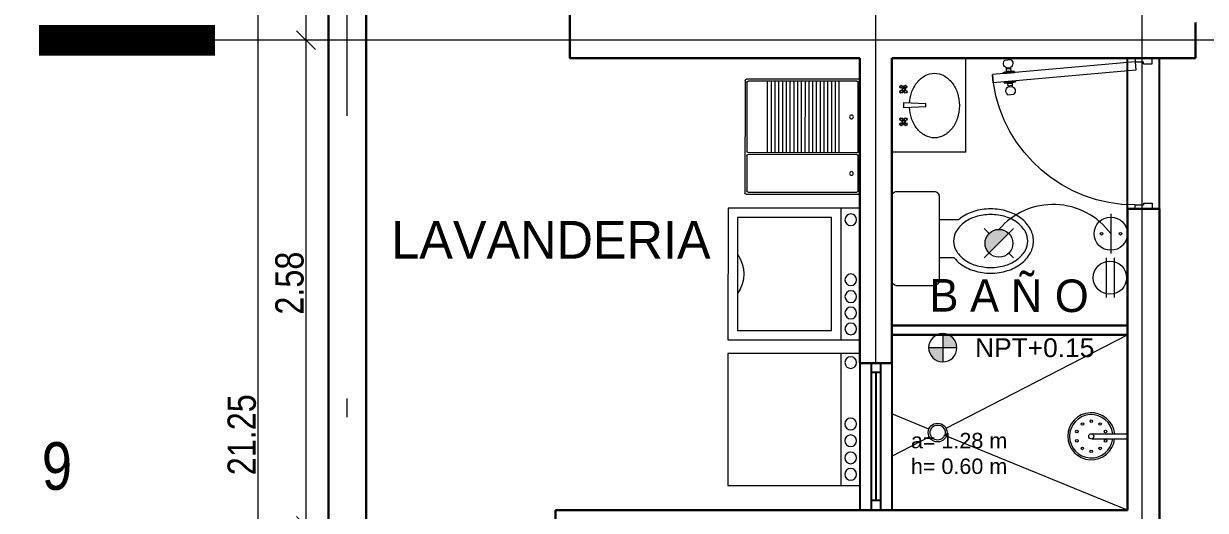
# Model space of a CAD drawing. Header units: millimetres. Extents: x 2787.4 to 2811.7, y 1328.5 to 1358.7.
# Drawn here: x 2788.77 to 2795.04, y 1345.28 to 1347.87 of the extents above; entities that cross this region are included whole.
import ezdxf
from ezdxf.enums import TextEntityAlignment as Align

# ---------------------------------------------------------------- set-up
doc = ezdxf.new("R2010")
doc.units = ezdxf.units.MM
for name, pattern in [('ACAD_ISO02W100', [15, 12, -3]), ('ACAD_ISO04W100', [30, 24, -3, 0, -3]), ('CENTER', [2, 1.25, -0.25, 0.25, -0.25]), ('DASHED2', [9.525, 6.35, -3.175])]:
    doc.linetypes.add(name, pattern=pattern)
doc.layers.get('0').update_dxf_attribs({"lineweight": 5})
doc.layers.get('Defpoints').update_dxf_attribs({"lineweight": 5})
for name, color, linetype, lineweight in [('0 EJES', 8, 'CENTER', 0), ('0 NIVELES', 8, 'Continuous', 13), ('12-TEXTOS', 7, 'Continuous', 5), ('14-DIM INTERIOR', 7, 'Continuous', 5), ('23- ILUMINACION', 32, 'Continuous', 5), ('5 CORTES', 7, 'Continuous', 9), ('7-EJES', 7, 'ACAD_ISO04W100', 5), ('8-MUEBLES', 7, 'Continuous', 9), ('MUROS', 7, 'Continuous', 30), ('PUERTAS', 251, 'Continuous', 9)]:
    doc.layers.add(name, color=color, linetype=linetype, lineweight=lineweight)
doc.layers.add('9-MUEBLES FIJOS', color=252, linetype='Continuous', lineweight=9, true_color=0x919191)
doc.layers.add('VANOS', color=253, linetype='ACAD_ISO02W100')
doc.layers.add('VENTANAS', color=161, linetype='Continuous')
doc.styles.add('Annotative', font='arial.ttf')
doc.styles.add('Areas', font='GOTHIC.TTF', dxfattribs={"height": 0.2})
doc.styles.add('ARIALNARROW', font='ARIALN.TTF', dxfattribs={"height": 0.13})
doc.styles.add('Letreros', font='GOTHICI.TTF', dxfattribs={"height": 0.1})
doc.styles.add('ROMANS', font='arial.ttf', dxfattribs={"width": 0.8})
doc.styles.get("Standard").update_dxf_attribs({"font": 'arial.ttf'})
doc.styles.add('TEXTOS', font='ARIALN.TTF')
doc.dimstyles.new('Copy of COTAS-DET', dxfattribs={"dimtxt": 0.15, "dimasz": 0.1, "dimexe": 0.18, "dimexo": 0.0625, "dimgap": 0.01, "dimtad": 1, "dimzin": 0, "dimdsep": 46, "dimtxsty": 'TEXTOS', "dimblk": 'OBLIQUE', "dimcen": 0.04, "dimse1": 1, "dimse2": 1, "dimclrd": 256, "dimclrt": 256, "dimadec": 0, "dimazin": 0, "dimtfac": 1, "dimtofl": 0, "dimtmove": 0, "dimatfit": 3, "dimfxl": 1, "dimtolj": 1, "dimtzin": 0, "dimlwd": -1, "dimarcsym": 0})

# ---------------------------------------------------------------- blocks, each defined once
blk = doc.blocks.new('PUERTA')
for p, q in [((8.4147, 1.6794), (8.4809, 2.4365)), ((8.4595, 1.6755), (8.5258, 2.4326)), ((8.4809, 2.4365), (8.5258, 2.4326)), ((8.5258, 2.4326), (8.4809, 2.4365)), ((8.4048, 2.3699), (8.4021, 2.3391)), ((8.446, 2.3619), (8.4441, 2.3398)), ((8.4503, 2.3393), (8.4441, 2.3398)), ((8.4522, 2.3614), (8.446, 2.3619)), ((8.4523, 2.3623), (8.4502, 2.3383)), ((8.4615, 2.3373), (8.4502, 2.3383)), ((8.4636, 2.3613), (8.4523, 2.3623)), ((8.4636, 2.3613), (8.4615, 2.3373)), ((8.4636, 2.3353), (8.4615, 2.3373)), ((8.466, 2.363), (8.4636, 2.3353)), ((8.466, 2.363), (8.4636, 2.3613)), ((8.4658, 2.319), (8.4636, 2.3353)), ((8.471, 2.3787), (8.4658, 2.319)), ((8.471, 2.3787), (8.466, 2.363)), ((8.4758, 2.3782), (8.4706, 2.3186)), ((8.4758, 2.3782), (8.471, 2.3787)), ((8.5207, 2.3743), (8.5154, 2.3146)), ((8.5255, 2.3739), (8.5202, 2.3142)), ((8.5202, 2.3142), (8.5252, 2.3299)), ((8.5207, 2.3743), (8.5255, 2.3739)), ((8.5276, 2.3576), (8.5252, 2.3299)), ((8.5252, 2.3299), (8.5276, 2.3316)), ((8.5255, 2.3739), (8.5276, 2.3576)), ((8.5276, 2.3576), (8.5297, 2.3555)), ((8.5297, 2.3555), (8.5276, 2.3316)), ((8.5276, 2.3316), (8.539, 2.3306)), ((8.5297, 2.3555), (8.5411, 2.3546)), ((8.5411, 2.3546), (8.539, 2.3306)), ((8.539, 2.3315), (8.5453, 2.3309)), ((8.541, 2.3536), (8.5472, 2.3531)), ((8.5472, 2.3531), (8.5453, 2.3309)), ((8.5891, 2.3538), (8.5864, 2.323)), ((8.4706, 2.3186), (8.4658, 2.319)), ((8.5154, 2.3146), (8.5202, 2.3142)), ((8.3947, 1.5894), (8.3947, 1.6794)), ((8.3947, 1.6794), (8.4147, 1.6794)), ((8.4147, 1.6794), (8.4595, 1.6755)), ((8.4147, 1.6794), (8.4147, 1.6344)), ((8.4247, 1.6344), (8.4147, 1.6344)), ((8.4247, 1.6344), (8.4247, 1.5894)), ((9.1647, 1.6344), (9.1647, 1.5894)), ((9.1647, 1.6344), (9.1747, 1.6344)), ((9.1747, 1.6794), (9.1747, 1.6344)), ((9.1947, 1.6794), (9.1747, 1.6794)), ((9.1947, 1.5894), (9.1947, 1.6794)), ((8.4247, 1.5894), (8.3947, 1.5894)), ((9.1647, 1.5894), (9.1947, 1.5894))]:
    blk.add_line(p, q)
at = {"linetype": 'DASHED2'}
blk.add_arc((8.4147, 1.6794), 0.76, 0, 81.6055, dxfattribs=at)
for centre, start, end in [((8.4229, 2.3528), 213.46656, 328.44485), ((8.4229, 2.3528), 21.55515, 136.53344), ((8.5684, 2.3401), 201.55515, 316.53344), ((8.5684, 2.3401), 33.46656, 148.44485)]:
    blk.add_arc(centre, 0.0249, start, end)
blk = doc.blocks.new('WC')
for points in [[(90.2653, 49.9759, -0.414214), (90.2403, 49.9509), (89.7903, 49.9509, -0.414214), (89.7653, 49.9759), (89.7653, 50.1759, -0.414214), (89.7903, 50.2009), (90.2403, 50.2009, -0.414214), (90.2653, 50.1759)], [(90.1432, 49.6769, 0.075686), (90.1309, 49.7574, 0.08595), (90.0992, 49.8194, 0.106021), (90.0506, 49.8615, 0.126459), (90.0023, 49.8739, 0.126459), (89.9541, 49.8615, 0.106021), (89.9055, 49.8194, 0.08595), (89.8738, 49.7574, 0.075686), (89.8615, 49.6769, 0.075686), (89.8738, 49.5963, 0.08595), (89.9055, 49.5344, 0.106021), (89.9541, 49.4923, 0.126459), (90.0023, 49.4799, 0.126459), (90.0506, 49.4923, 0.106021), (90.0992, 49.5344, 0.08595), (90.1309, 49.5963, 0.075686)]]:
    blk.add_lwpolyline(points, format="xyb", close=True)
blk.add_lwpolyline([(89.9153, 49.9509), (89.9153, 49.8718, 0.066004), (89.8815, 49.8374, 0.08595), (89.8451, 49.7664, 0.075686), (89.8315, 49.6769, 0.075686), (89.8451, 49.5874, 0.08595), (89.8815, 49.5163, 0.106021), (89.9396, 49.466, 0.126459), (90.0023, 49.4499, 0.126459), (90.0651, 49.466, 0.106021), (90.1231, 49.5163, 0.08595), (90.1596, 49.5874, 0.075686), (90.1732, 49.6769, 0.075686), (90.1596, 49.7664, 0.08595), (90.1231, 49.8374, 0.016981), (90.1153, 49.8471), (90.1153, 49.9509)], format="xyb")
blk = doc.blocks.new('LAVABO')
at = {"ltscale": 10}
for p, q in [((88.6053, 49.6509), (88.6053, 50.2009)), ((88.6053, 50.2009), (89.3053, 50.2009)), ((89.3053, 50.2009), (89.3053, 49.6509)), ((88.6053, 49.6509), (89.3053, 49.6509))]:
    blk.add_line(p, q, dxfattribs=at)
for p, q in [((88.9436, 49.9487), (88.9362, 50.1137)), ((88.9362, 50.1137), (88.9745, 50.1137)), ((88.9745, 50.1137), (88.967, 49.9487)), ((88.9436, 49.9487), (88.967, 49.9487))]:
    blk.add_line(p, q)
for points in [[(89.1924, 49.885, -0.123569), (89.1752, 49.8165, -0.10559), (89.1221, 49.7537, -0.087283), (89.0467, 49.7141, -0.077647), (88.9524, 49.6994, -0.077647), (88.858, 49.7141, -0.087283), (88.7827, 49.7537, -0.10559), (88.7295, 49.8165, -0.123569), (88.7124, 49.885, -0.123569), (88.7295, 49.9534, -0.10559), (88.7827, 50.0162, -0.087283), (88.858, 50.0558, -0.066098), (88.9382, 50.0702, -0.077647)], [(88.9725, 50.0699, -0.061295), (89.0467, 50.0558, -0.087283), (89.1221, 50.0162, -0.10559), (89.1752, 49.9534, -0.123569), (89.1924, 49.885, -0.123569)]]:
    blk.add_lwpolyline(points, format="xyb")
for centre, radius in [((88.814, 50.1316), 0.011), ((88.814, 50.1316), 0.00819), ((88.8317, 50.1137), 0.0124), ((88.8508, 50.1316), 0.011), ((88.8508, 50.1316), 0.00819), ((89.0554, 50.1316), 0.011), ((89.0554, 50.1316), 0.00819), ((89.0731, 50.1137), 0.0124), ((89.0922, 50.1316), 0.011), ((89.0922, 50.1316), 0.00819), ((88.814, 50.0993), 0.011), ((88.814, 50.0993), 0.00819), ((88.8317, 50.1137), 0.00954), ((88.8508, 50.0993), 0.011), ((88.8508, 50.0993), 0.00819), ((89.0554, 50.0993), 0.011), ((89.0554, 50.0993), 0.00819), ((89.0731, 50.1137), 0.00954), ((89.0922, 50.1011), 0.011), ((89.0922, 50.1011), 0.00819)]:
    blk.add_circle(centre, radius)
blk = doc.blocks.new('NIVEL 2')
h = blk.add_hatch(color=2)
edge = h.paths.add_edge_path()
edge.add_ellipse((0, 0), major_axis=(0.053, 0.053), ratio=1, start_angle=45, end_angle=135)
edge.add_line((-0.075, 0), (0, 0))
edge.add_line((0, 0), (0, 0.075))
edge = h.paths.add_edge_path()
edge.add_line((0.075, 0), (0, 0))
edge.add_line((0, 0), (0, -0.075))
edge.add_ellipse((0, 0), major_axis=(0.053, 0.053), ratio=1, start_angle=225, end_angle=315)
at = {"color": 1}
for p, q in [((0, 0.075), (0, -0.075)), ((-0.075, 0), (0.075, 0))]:
    blk.add_line(p, q, dxfattribs=at)
blk.add_circle((0, 0), 0.075, dxfattribs=at)
at = {"color": 1, "style": 'ROMANS', "text_generation_flag": 6}
blk.add_attdef('NIVEL', text='', height=0.1, rotation=180, dxfattribs=at).set_placement((-0.125, 0), align=Align.MIDDLE_RIGHT)
blk = doc.blocks.new('lav')
for p, q in [((2348.2691, 1409.5148), (2348.2692, 1410.2148)), ((2348.2692, 1410.2148), (2348.9692, 1410.2148)), ((2348.3191, 1409.6648), (2348.3192, 1410.1648)), ((2348.3192, 1410.1648), (2348.9192, 1410.1648)), ((2348.9192, 1410.1648), (2348.9191, 1409.6648)), ((2348.9692, 1410.2148), (2348.9691, 1409.5148)), ((2349.0421, 1410.2148), (2349.7421, 1410.2149)), ((2349.0422, 1409.5148), (2349.0421, 1410.2148)), ((2349.7421, 1410.2149), (2349.7422, 1409.5149)), ((2347.5853, 1409.5214), (2347.585, 1410.1174)), ((2347.592, 1410.1244), (2348.188, 1410.1247)), ((2347.5953, 1409.5314), (2347.595, 1410.1074)), ((2347.602, 1410.1144), (2347.968, 1410.1146)), ((2347.9753, 1409.5316), (2347.975, 1410.1076)), ((2347.9853, 1409.5316), (2347.985, 1410.1076)), ((2347.992, 1410.1146), (2348.178, 1410.1147)), ((2348.185, 1410.1077), (2348.1853, 1409.5317)), ((2348.195, 1410.1177), (2348.1953, 1409.5217)), ((2347.975, 1410.0046), (2347.595, 1410.0044)), ((2347.9751, 1409.9846), (2347.5951, 1409.9844)), ((2347.9751, 1409.9646), (2347.5951, 1409.9644)), ((2347.9751, 1409.9446), (2347.5951, 1409.9444)), ((2347.9751, 1409.9246), (2347.5951, 1409.9244)), ((2347.9751, 1409.9246), (2347.5951, 1409.9244)), ((2347.9751, 1409.9046), (2347.5951, 1409.9044)), ((2347.9751, 1409.8846), (2347.5951, 1409.8844)), ((2347.9751, 1409.8646), (2347.5951, 1409.8644)), ((2347.9751, 1409.8446), (2347.5951, 1409.8444)), ((2347.9751, 1409.8246), (2347.5951, 1409.8244)), ((2347.9751, 1409.8046), (2347.5951, 1409.8044)), ((2347.9752, 1409.7846), (2347.5952, 1409.7844)), ((2347.9752, 1409.7646), (2347.5952, 1409.7644)), ((2347.9752, 1409.7446), (2347.5952, 1409.7444)), ((2347.9752, 1409.7246), (2347.5952, 1409.7244)), ((2347.9752, 1409.7046), (2347.5952, 1409.7044)), ((2347.9752, 1409.6846), (2347.5952, 1409.6844)), ((2347.9752, 1409.6646), (2347.5952, 1409.6644)), ((2348.9191, 1409.6648), (2348.3191, 1409.6648)), ((2347.9752, 1409.6446), (2347.5952, 1409.6444)), ((2347.9752, 1409.6246), (2347.5952, 1409.6244)), ((2348.9691, 1409.6148), (2348.2691, 1409.6148)), ((2349.7422, 1409.6149), (2349.0422, 1409.6148)), ((2348.1883, 1409.5147), (2347.5923, 1409.5144)), ((2347.9683, 1409.5246), (2347.6023, 1409.5244)), ((2348.1783, 1409.5247), (2347.9923, 1409.5246)), ((2348.9691, 1409.5148), (2348.2691, 1409.5148)), ((2349.7422, 1409.5149), (2349.0422, 1409.5148))]:
    blk.add_line(p, q)
for centre, radius in [((2347.7853, 1409.5597), 0.01), ((2348.0853, 1409.5599), 0.01), ((2348.3313, 1409.5631), 0.031), ((2348.6502, 1409.5631), 0.031), ((2348.7395, 1409.5631), 0.031), ((2348.8264, 1409.5631), 0.031), ((2348.9108, 1409.5631), 0.031), ((2349.0898, 1409.5636), 0.031), ((2349.4159, 1409.5636), 0.031), ((2349.5047, 1409.5636), 0.031), ((2349.5958, 1409.5636), 0.031), ((2349.6834, 1409.5636), 0.031)]:
    blk.add_circle(centre, radius)
for centre, radius, start, end in [((2348.619, 1410.3084), 0.1776, 233.98491, 306.01166), ((2347.592, 1410.1174), 0.007, 90.0276, 180.0276), ((2347.602, 1410.1074), 0.007, 90.0276, 180.0276), ((2347.968, 1410.1076), 0.007, 0.0276, 90.0276), ((2347.992, 1410.1076), 0.007, 90.0276, 180.0276), ((2348.178, 1410.1077), 0.007, 0.0276, 90.0276), ((2348.188, 1410.1177), 0.007, 0.0276, 90.0276), ((2347.5923, 1409.5214), 0.007, 180.0276, 270.0276), ((2347.6023, 1409.5314), 0.007, 180.0276, 270.0276), ((2347.9683, 1409.5316), 0.007, 270.0276, 0.0276), ((2347.9923, 1409.5316), 0.007, 180.0276, 270.0276), ((2348.1783, 1409.5317), 0.007, 270.0276, 0.0276), ((2348.1883, 1409.5217), 0.007, 270.0276, 0.0276)]:
    blk.add_arc(centre, radius, start, end)
blk = doc.blocks.new('_Oblique')
at = {"color": 0, "lineweight": -2}
blk.add_line((-0.5, -0.5), (0.5, 0.5), dxfattribs=at)
blk = doc.blocks.new('*D148')
at = {"layer": '14-DIM INTERIOR', "transparency": 16777216}
blk.add_line((2790.2684, 1348.8387), (2790.2684, 1347.7787), dxfattribs=at)
at = {"layer": 'Defpoints', "color": 0, "transparency": 16777216}
for p in [(2790.2684, 1348.8387), (2790.2684, 1347.7787), (2790.2684, 1347.7787)]:
    blk.add_point(p, dxfattribs=at)
at = {"layer": '14-DIM INTERIOR', "transparency": 16777216, "xscale": 0.1, "yscale": 0.1, "zscale": 0.1}
for p, rotation in [((2790.2684, 1348.8387), 90), ((2790.2684, 1347.7787), 270)]:
    blk.add_blockref('_Oblique', p, dxfattribs=dict(at, rotation=rotation))
at = {"layer": '14-DIM INTERIOR', "transparency": 16777216, "insert": (2790.1819, 1348.3087), "char_height": 0.15, "attachment_point": 5, "rotation": 90, "style": 'TEXTOS'}
blk.add_mtext('\\A1;1.06', dxfattribs=at)
blk = doc.blocks.new('*D149')
at = {"layer": '14-DIM INTERIOR', "transparency": 16777216}
blk.add_line((2790.2684, 1347.7787), (2790.2684, 1345.1987), dxfattribs=at)
at = {"layer": 'Defpoints', "color": 0, "transparency": 16777216}
for p in [(2790.2684, 1347.7787), (2790.2684, 1345.1987), (2790.2684, 1345.1987)]:
    blk.add_point(p, dxfattribs=at)
at = {"layer": '14-DIM INTERIOR', "transparency": 16777216, "xscale": 0.1, "yscale": 0.1, "zscale": 0.1}
for p, rotation in [((2790.2684, 1347.7787), 90), ((2790.2684, 1345.1987), 270)]:
    blk.add_blockref('_Oblique', p, dxfattribs=dict(at, rotation=rotation))
at = {"layer": '14-DIM INTERIOR', "transparency": 16777216, "insert": (2790.1819, 1346.4887), "char_height": 0.15, "attachment_point": 5, "rotation": 90, "style": 'TEXTOS'}
blk.add_mtext('\\A1;2.58', dxfattribs=at)
blk = doc.blocks.new('*D169')
at = {"layer": '14-DIM INTERIOR', "transparency": 16777216}
blk.add_line((2790.0152, 1335.0587), (2790.0152, 1356.3087), dxfattribs=at)
at = {"layer": 'Defpoints', "color": 0, "transparency": 16777216}
for p in [(2790.0152, 1356.3087), (2790.3879, 1356.3087), (2790.3879, 1335.0587)]:
    blk.add_point(p, dxfattribs=at)
at = {"layer": '14-DIM INTERIOR', "transparency": 16777216, "xscale": 0.1, "yscale": 0.1, "zscale": 0.1}
for p, rotation in [((2790.0152, 1356.3087), 90), ((2790.0152, 1335.0587), 270)]:
    blk.add_blockref('_Oblique', p, dxfattribs=dict(at, rotation=rotation))
at = {"layer": '14-DIM INTERIOR', "transparency": 16777216, "insert": (2789.9286, 1345.6837), "char_height": 0.15, "attachment_point": 5, "rotation": 90, "style": 'TEXTOS'}
blk.add_mtext('\\A1;21.25', dxfattribs=at)
blk = doc.blocks.new('APAGADOR SIMPLE')
at = {"layer": '23- ILUMINACION'}
blk.add_line((421.94, 173.706), (421.94, 173.4942), dxfattribs=at)
for centre, radius in [((421.94, 173.5999), 0.0883), ((421.8905, 173.5999), 0.00716), ((421.9921, 173.5999), 0.00716)]:
    blk.add_circle(centre, radius, dxfattribs=at)
blk = doc.blocks.new('CONTACTO')
at = {"layer": '23- ILUMINACION'}
for p, q in [((426.7723, 175.7655), (426.7723, 175.5537)), ((426.8159, 175.7655), (426.8159, 175.5537))]:
    blk.add_line(p, q, dxfattribs=at)
blk.add_circle((426.7926, 175.6595), 0.0883, dxfattribs=at)
blk = doc.blocks.new('salidaaaaaaaaaa spot')
at = {"layer": '23- ILUMINACION', "transparency": 33554687}
h = blk.add_hatch(color=256, dxfattribs=at)
h.dxf.hatch_style = 1
h.paths.add_polyline_path([(956220.8938, 306855.6581, 0.668179), (956220.7676, 306855.6058, 0.198912), (956220.7892, 306855.5536)])
at = {"layer": '23- ILUMINACION'}
for p, q in [((956220.7635, 306855.6838), (956220.7892, 306855.6581)), ((956220.7635, 306855.5279), (956220.9195, 306855.6838)), ((956220.8938, 306855.5536), (956220.9195, 306855.5279))]:
    blk.add_line(p, q, dxfattribs=at)
blk.add_circle((956220.8415, 306855.6058), 0.0739, dxfattribs=at)

msp = doc.modelspace()

# ---------------------------------------------------------------- linework, layer by layer
at = {"const_width": 0.163}
msp.add_lwpolyline([(2788.852, 1347.7787), (2789.7854, 1347.7787)], dxfattribs=at)
at = {"layer": '23- ILUMINACION'}
msp.add_arc((2794.2332, 1346.5278), 0.3787, 36.20245, 139.38279, dxfattribs=at)
at = {"layer": '7-EJES', "ltscale": 0.5}
for p, q in [((2790.3879, 1332.2769), (2790.3879, 1356.9112)), ((2790.4879, 1332.2769), (2790.4879, 1356.9112)), ((2793.2929, 1346.0637), (2793.2929, 1356.9112))]:
    msp.add_line(p, q, dxfattribs=at)
for points in [[(2794.7054, 1344.2837), (2794.7054, 1356.9112)], [(2800.7476, 1347.7787), (2789.7854, 1347.7787)]]:
    msp.add_lwpolyline(points, dxfattribs=at)
at = {"layer": '9-MUEBLES FIJOS'}
for p, q in [((2793.6648, 1345.7181), (2794.6279, 1346.2137)), ((2793.5741, 1345.7141), (2793.3779, 1345.7943)), ((2793.3779, 1345.5705), (2793.5759, 1345.6723)), ((2794.6279, 1345.2837), (2793.6667, 1345.6763))]:
    msp.add_line(p, q, dxfattribs=at)
at = {"layer": '9-MUEBLES FIJOS', "extrusion": (-0.003423, -0.999994, 0)}
for p, q in [((2794.4382, 1345.6623), (2794.6279, 1345.6616)), ((2794.4383, 1345.6889), (2794.6279, 1345.6883))]:
    msp.add_line(p, q, dxfattribs=at)
at = {"layer": '9-MUEBLES FIJOS'}
for centre, radius in [((2793.6204, 1345.6952), 0.05), ((2793.6204, 1345.6952), 0.04), ((2794.3595, 1345.7006), 0.00681), ((2794.3887, 1345.7405), 0.00681), ((2794.4358, 1345.7556), 0.00681), ((2794.4823, 1345.7405), 0.00681), ((2794.5115, 1345.7006), 0.00681), ((2794.3593, 1345.6512), 0.00681), ((2794.4355, 1345.6756), 0.0136), ((2794.5117, 1345.6512), 0.00681), ((2794.3883, 1345.6111), 0.00681), ((2794.4352, 1345.5956), 0.00681), ((2794.4828, 1345.6111), 0.00681)]:
    msp.add_circle(centre, radius, dxfattribs=at)
for radius, start, end in [(0.125, 6.05523, 353.55256), (0.115, 6.60128, 353.0065)]:
    msp.add_arc((2794.4355, 1345.6756), radius, start, end, dxfattribs=at)
at = {"layer": 'MUROS'}
for p, q in [((2790.3879, 1335.0587), (2790.3879, 1356.3087)), ((2790.5879, 1335.0587), (2790.5879, 1356.1087)), ((2791.6679, 1352.0037), (2791.6679, 1347.6837)), ((2794.9879, 1347.8737), (2794.9879, 1347.6837)), ((2793.2079, 1347.6837), (2791.6679, 1347.6837)), ((2793.2079, 1347.6837), (2793.2079, 1346.0637)), ((2794.9879, 1347.6837), (2793.3779, 1347.6837)), ((2793.3779, 1347.6837), (2793.3779, 1346.0637)), ((2794.6279, 1346.8837), (2794.6279, 1345.2837)), ((2794.7979, 1346.8837), (2794.6279, 1346.8837)), ((2794.7979, 1346.8837), (2794.7979, 1344.2837)), ((2794.6279, 1346.2637), (2793.3779, 1346.2637)), ((2794.6279, 1346.2137), (2793.3779, 1346.2137)), ((2793.3779, 1346.0637), (2793.2079, 1346.0637)), ((2794.6279, 1345.2837), (2791.5929, 1345.2837)), ((2791.5929, 1345.2837), (2791.5929, 1344.2837))]:
    msp.add_line(p, q, dxfattribs=at)
at = {"layer": 'VANOS'}
for p, q in [((2794.6279, 1346.8837), (2794.6279, 1347.6837)), ((2794.7979, 1346.8837), (2794.7979, 1347.6837)), ((2793.2079, 1346.0637), (2793.2079, 1345.2837)), ((2793.2679, 1346.0637), (2793.2679, 1346.0137)), ((2793.3179, 1346.0637), (2793.3179, 1346.0137)), ((2793.3779, 1346.0637), (2793.3779, 1345.2837)), ((2793.3179, 1346.0137), (2793.2679, 1346.0137)), ((2793.3179, 1345.3337), (2793.2679, 1345.3337)), ((2793.2679, 1345.3337), (2793.2679, 1345.2837)), ((2793.3179, 1345.3337), (2793.3179, 1345.2837))]:
    msp.add_line(p, q, dxfattribs=at)
at = {"layer": 'VENTANAS'}
for p, q in [((2793.2679, 1346.0137), (2793.2679, 1345.3337)), ((2793.2929, 1346.0137), (2793.2929, 1345.3337)), ((2793.3179, 1346.0137), (2793.3179, 1345.3337))]:
    msp.add_line(p, q, dxfattribs=at)

# ---------------------------------------------------------------- block references
at = {"layer": '0 NIVELES'}
ref = msp.add_blockref('NIVEL 2', (2793.6477, 1346.1456), dxfattribs=dict(at, xscale=-1))
ref.add_attrib('NIVEL', 'NPT+0.15', dxfattribs={"layer": '0', "color": 1, "height": 0.1, "style": 'Annotative'}).set_placement((2794.4519, 1346.1456), align=Align.MIDDLE_RIGHT)
at = {"layer": '23- ILUMINACION'}
msp.add_blockref('salidaaaaaaaaaa spot', (-953426.8958, -305508.9054), dxfattribs=at)
at = {"layer": '5 CORTES'}
for name, p in [('APAGADOR SIMPLE', (2372.5988, 1173.1514)), ('CONTACTO', (2367.742, 1170.8582))]:
    msp.add_blockref(name, p, dxfattribs=at)
at = {"layer": '8-MUEBLES', "xscale": -1, "rotation": 89.99657770460068}
msp.add_blockref('lav', (4202.8631, 3695.0724), dxfattribs=at)
at = {"layer": '9-MUEBLES FIJOS', "xscale": 0.7142857142857114, "yscale": 0.7142857142857114, "zscale": 0.7142857142857114, "rotation": 90.00000000000003}
msp.add_blockref('LAVABO', (2829.2357, 1283.8941), dxfattribs=at)
at = {"layer": '9-MUEBLES FIJOS', "rotation": 90.00000000000003}
msp.add_blockref('WC', (2843.5788, 1256.7099), dxfattribs=at)
at = {"layer": 'PUERTAS', "xscale": -1, "rotation": 90}
msp.add_blockref('PUERTA', (2796.3473, 1356.0784), dxfattribs=at)

# ---------------------------------------------------------------- texts
at = {"layer": '0 EJES', "color": 18, "linetype": 'Continuous', "true_color": 0x000000, "style": 'ARIALNARROW'}
msp.add_text('9', height=0.2528, dxfattribs=at).set_placement((2789.0279, 1345.3154), align=Align.BOTTOM_RIGHT)
at = {"layer": '12-TEXTOS', "insert": (2790.7213, 1346.8188), "char_height": 0.2, "attachment_point": 1, "style": 'Areas'}
msp.add_mtext_dynamic_manual_height_columns('\\A1;{\\H1x;LAVANDERIA}', width=1.188965, gutter_width=1.25, heights=[0], dxfattribs=at)
at = {"layer": '12-TEXTOS', "insert": (2793.5419, 1346.5109), "char_height": 0.172833, "width": 0.98781, "attachment_point": 1, "rotation": 359.78045, "style": 'Letreros'}
msp.add_mtext('\\A1;\\pxqc;{\\fCentury Gothic|b0|i0|c0|p34;\\T1.4;BAÑO}', dxfattribs=at)
at = {"layer": 'VENTANAS', "insert": (2793.4786, 1345.6935), "char_height": 0.08178, "attachment_point": 1}
msp.add_mtext_dynamic_manual_height_columns('a= 1.28 m\\Ph= 0.60 m', width=0.568845, gutter_width=0.4089, heights=[0], dxfattribs=at)

# ---------------------------------------------------------------- dimensions: what is measured, and where the dimension line sits
at = {"layer": '14-DIM INTERIOR'}
dim = msp.add_aligned_dim(p1=(2790.3879, 1335.0587), p2=(2790.3879, 1356.3087), distance=0.3727, dimstyle='Copy of COTAS-DET', dxfattribs=at)
dim.commit()
dim.dimension.update_dxf_attribs({"geometry": '*D169', "text_midpoint": (2789.9286, 1345.6837)})
for base, p1, p2, picture, middle in [((2790.2684, 1347.7787), (2790.2684, 1348.8387), (2790.2684, 1347.7787), '*D148', (2790.1819, 1348.3087)), ((2790.2684, 1345.1987), (2790.2684, 1347.7787), (2790.2684, 1345.1987), '*D149', (2790.1819, 1346.4887))]:
    dim = msp.add_linear_dim(base=base, p1=p1, p2=p2, angle=90, dimstyle='Copy of COTAS-DET', override={"dimtmove": 1}, dxfattribs=at)
    dim.commit()
    dim.dimension.update_dxf_attribs({"geometry": picture, "text_midpoint": middle})

doc.saveas('drawing.dxf')
